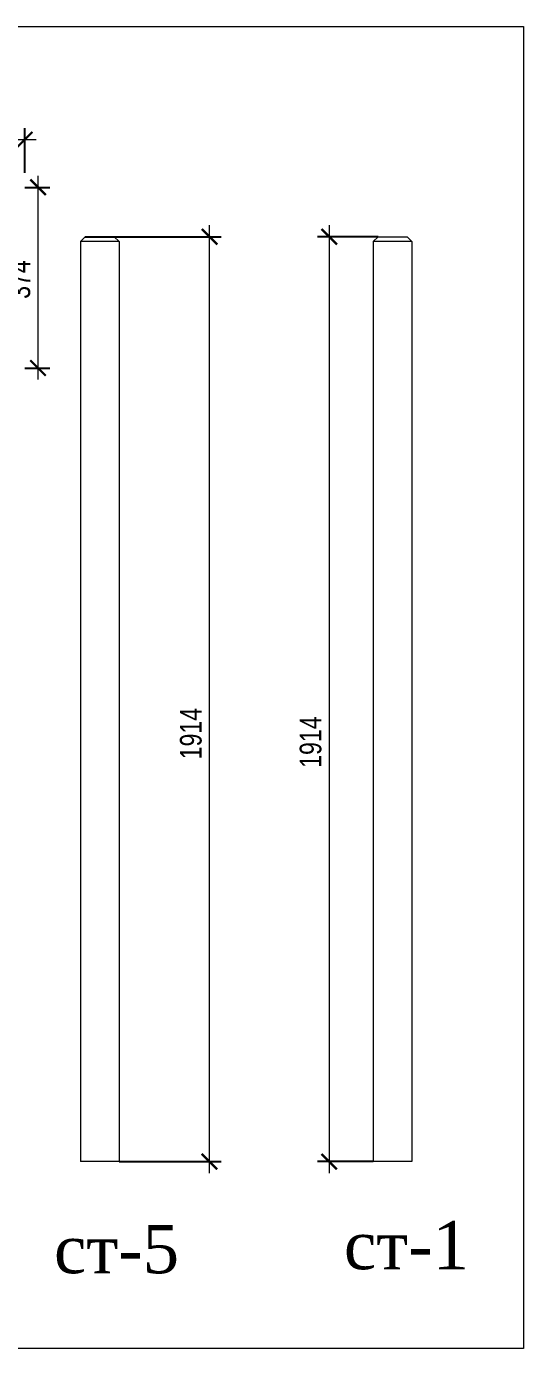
# Model space of a CAD drawing. Header units: millimetres. Extents: x -5205 to 16433, y 55921 to 73570.
# Drawn here: x 2900 to 3928, y 63336 to 66072 of the extents above; entities that cross this region are included whole.
import ezdxf

# ---------------------------------------------------------------- set-up
doc = ezdxf.new("R2010")
doc.units = ezdxf.units.MM
doc.layers.add('Размеры', color=7, linetype='Continuous', lineweight=15)
doc.layers.add('Размеры @ 16', color=7, linetype='Continuous', lineweight=15)
doc.styles.add('SFGOST', font='sfGOSTb.shx', dxfattribs={"width": 0.8})
doc.styles.add('TIMES', font='TIMES.TTF')
doc.dimstyles.new('ALEX', dxfattribs={"dimtxt": 2.8, "dimasz": 2, "dimexe": 1.5, "dimexo": 0, "dimgap": 1, "dimtad": 1, "dimrnd": 0.001, "dimdsep": 46, "dimtxsty": 'SFGOST', "dimblk": 'ARCHTICK', "dimcen": 0, "dimdle": 1.5, "dimclrd": 1, "dimclre": 1, "dimadec": 4, "dimazin": 0, "dimtfac": 1, "dimtmove": 0, "dimatfit": 0, "dimfxl": 1, "dimtvp": 1.75, "dimtolj": 1, "dimlwd": -1, "dimarcsym": 2})

# ---------------------------------------------------------------- blocks, each defined once
blk = doc.blocks.new('_ArchTick')
at = {"color": 0, "linetype": 'ByBlock', "const_width": 0.15}
blk.add_lwpolyline([(-0.5, -0.5), (0.5, 0.5)], dxfattribs=at)
blk = doc.blocks.new('*D778')
at = {"layer": 'Defpoints', "color": 0}
for p in [(3627.5, 65636.9), (3526.4, 63722.9), (3617.5, 63722.9)]:
    blk.add_point(p, dxfattribs=at)
at = {"layer": 'Размеры', "color": 1}
blk.add_line((3526.4, 65660.9), (3526.4, 63698.9), dxfattribs=at)
at = {"layer": 'Размеры', "color": 1, "lineweight": -2}
for p, q in [((3627.5, 65636.9), (3502.4, 65636.9)), ((3617.5, 63722.9), (3502.4, 63722.9))]:
    blk.add_line(p, q, dxfattribs=at)
at = {"layer": 'Размеры', "color": 1, "xscale": 32, "yscale": 32, "zscale": 32}
for p, rotation in [((3526.4, 65636.9), 90), ((3526.4, 63722.9), 270)]:
    blk.add_blockref('_ArchTick', p, dxfattribs=dict(at, rotation=rotation))
at = {"layer": 'Размеры', "color": 0, "insert": (3488, 64591.1), "char_height": 44.8, "attachment_point": 5, "rotation": 90, "style": 'SFGOST'}
blk.add_mtext('\\A1;1914', dxfattribs=at)
blk = doc.blocks.new('*D779')
at = {"layer": 'Defpoints', "color": 0}
for p in [(3021.8, 65636.9), (3278.7, 65636.9), (3091.8, 63722.9)]:
    blk.add_point(p, dxfattribs=at)
at = {"layer": 'Размеры', "color": 1}
blk.add_line((3278.7, 63698.9), (3278.7, 65660.9), dxfattribs=at)
at = {"layer": 'Размеры', "color": 1, "lineweight": -2}
for p, q in [((3021.8, 65636.9), (3302.7, 65636.9)), ((3091.8, 63722.9), (3302.7, 63722.9))]:
    blk.add_line(p, q, dxfattribs=at)
at = {"layer": 'Размеры', "color": 1, "xscale": 32, "yscale": 32, "zscale": 32}
for p, rotation in [((3278.7, 65636.9), 90), ((3278.7, 63722.9), 270)]:
    blk.add_blockref('_ArchTick', p, dxfattribs=dict(at, rotation=rotation))
at = {"layer": 'Размеры', "color": 0, "insert": (3240.3, 64608.7), "char_height": 44.8, "attachment_point": 5, "rotation": 90, "style": 'SFGOST'}
blk.add_mtext('\\A1;1914', dxfattribs=at)
blk = doc.blocks.new('*D780')
at = {"layer": 'Defpoints', "color": 0}
for p in [(2896.4, 65837.9), (1556.4, 65769.2), (2896.4, 65769.2)]:
    blk.add_point(p, dxfattribs=at)
at = {"layer": 'Размеры', "color": 1, "lineweight": -2}
for p, q in [((1556.4, 65769.2), (1556.4, 65861.9)), ((2896.4, 65769.2), (2896.4, 65861.9))]:
    blk.add_line(p, q, dxfattribs=at)
at = {"layer": 'Размеры', "color": 1}
blk.add_line((1532.4, 65837.9), (2920.4, 65837.9), dxfattribs=at)
at = {"layer": 'Размеры', "color": 1, "xscale": 32, "yscale": 32, "zscale": 32, "rotation": 180}
blk.add_blockref('_ArchTick', (1556.4, 65837.9), dxfattribs=at)
at = {"layer": 'Размеры', "color": 1, "xscale": 32, "yscale": 32, "zscale": 32}
blk.add_blockref('_ArchTick', (2896.4, 65837.9), dxfattribs=at)
at = {"layer": 'Размеры', "color": 0, "insert": (2253, 65876.3), "char_height": 44.8, "attachment_point": 5, "style": 'SFGOST'}
blk.add_mtext('\\A1;1340', dxfattribs=at)
blk = doc.blocks.new('*D781')
at = {"layer": 'Defpoints', "color": 0}
for p in [(2896.4, 65739.2), (2924.1, 65739.2), (2896.4, 65365.2)]:
    blk.add_point(p, dxfattribs=at)
at = {"layer": 'Размеры', "color": 1}
blk.add_line((2924.1, 65341.2), (2924.1, 65763.2), dxfattribs=at)
at = {"layer": 'Размеры', "color": 1, "lineweight": -2}
for p, q in [((2896.4, 65739.2), (2948.1, 65739.2)), ((2896.4, 65365.2), (2948.1, 65365.2))]:
    blk.add_line(p, q, dxfattribs=at)
at = {"layer": 'Размеры', "color": 1, "xscale": 32, "yscale": 32, "zscale": 32}
for p, rotation in [((2924.1, 65739.2), 90), ((2924.1, 65365.2), 270)]:
    blk.add_blockref('_ArchTick', p, dxfattribs=dict(at, rotation=rotation))
at = {"layer": 'Размеры', "color": 0, "insert": (2885.7, 65548.4), "char_height": 44.8, "attachment_point": 5, "rotation": 90, "style": 'SFGOST'}
blk.add_mtext('\\A1;374', dxfattribs=at)

msp = doc.modelspace()

# ---------------------------------------------------------------- linework, layer by layer
at = {"layer": 'Размеры'}
for p, q in [((3011.797, 65626.909), (3011.797, 63722.909)), ((3091.797, 65626.909), (3011.797, 65626.909)), ((3091.797, 65626.909), (3091.797, 63722.909)), ((3617.458, 65626.909), (3617.458, 63722.909)), ((3697.458, 65626.909), (3617.458, 65626.909)), ((3697.458, 65626.909), (3697.458, 63722.909)), ((3091.797, 63722.909), (3011.797, 63722.909)), ((3697.458, 63722.909), (3617.458, 63722.909))]:
    msp.add_line(p, q, dxfattribs=at)
for points in [[(311, 66072.186), (3928.352, 66072.186), (3928.352, 63336.015), (311, 63336.015), (311, 66072.186)], [(3011.797, 65626.909), (3021.797, 65636.909), (3021.797, 65636.909), (3081.797, 65636.909), (3091.797, 65626.909), (3011.797, 65626.909), (3021.797, 65636.909)], [(3617.458, 65626.909), (3627.458, 65636.909), (3627.458, 65636.909), (3687.458, 65636.909), (3697.458, 65626.909), (3617.458, 65626.909), (3627.458, 65636.909)]]:
    msp.add_lwpolyline(points, dxfattribs=at)

# ---------------------------------------------------------------- texts
at = {"layer": 'Размеры', "char_height": 100, "attachment_point": 1, "style": 'TIMES'}
for s, insert in [('ст-5', (2957, 63591.9)), ('ст-1', (3556.694, 63600.193))]:
    msp.add_mtext(s, dxfattribs=dict(at, insert=insert))

# ---------------------------------------------------------------- dimensions: what is measured, and where the dimension line sits
at = {"layer": 'Размеры @ 16'}
dim = msp.add_linear_dim(base=(2896.402, 65837.945), p1=(1556.402, 65769.198), p2=(2896.402, 65769.198), dimstyle='ALEX', override={"dimscale": 16, "dimtix": 0, "dimtofl": 1, "dimtmove": 0, "dimatfit": 0}, dxfattribs=at)
dim.commit()
dim.dimension.update_dxf_attribs({"geometry": '*D780', "text_midpoint": (2252.954, 65837.945), "dimtype": 128})
for base, p1, p2, picture, middle in [((2924.065, 65739.198), (2896.402, 65365.198), (2896.402, 65739.198), '*D781', (2924.065, 65548.44)), ((3278.711, 65636.909), (3091.797, 63722.909), (3021.797, 65636.909), '*D779', (3278.711, 64608.659)), ((3526.371, 63722.909), (3627.458, 65636.909), (3617.458, 63722.909), '*D778', (3526.371, 64591.095))]:
    dim = msp.add_linear_dim(base=base, p1=p1, p2=p2, angle=90, dimstyle='ALEX', override={"dimscale": 16, "dimtix": 0, "dimtofl": 1, "dimtmove": 0, "dimatfit": 0}, dxfattribs=at)
    dim.commit()
    dim.dimension.update_dxf_attribs({"geometry": picture, "text_midpoint": middle, "dimtype": 128})

doc.saveas('drawing.dxf')
